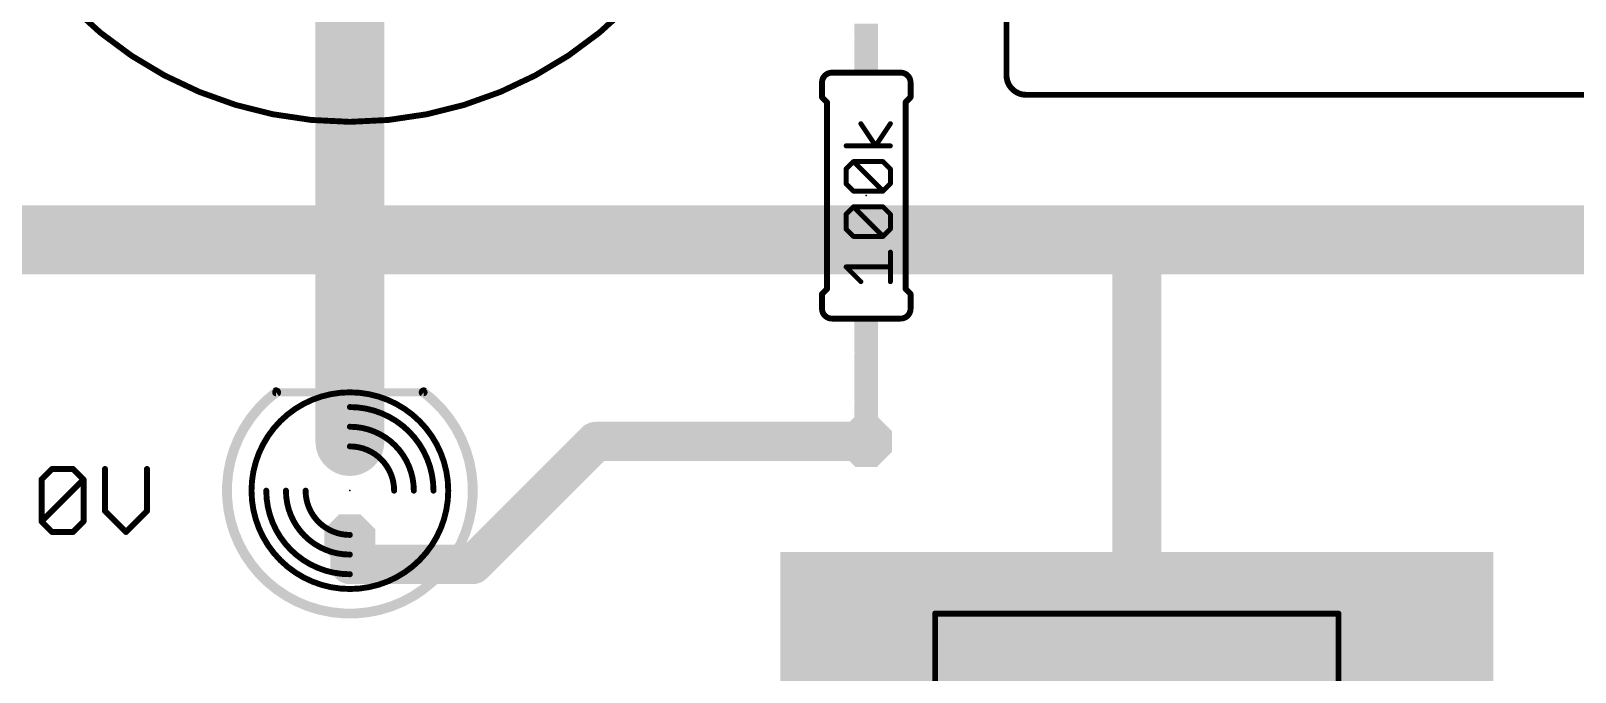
# Model space of a CAD drawing. Extents: x 0 to 165, y -10 to 137.
# Drawn here: x 24.78 to 64.66, y 95.64 to 112.2 of the extents above; entities that cross this region are included whole.
import ezdxf

# ---------------------------------------------------------------- set-up
doc = ezdxf.new("R2010")
doc.units = 0
for name, color, linetype in [('1', 14, 'CONTINUOUS'), ('16', 174, 'CONTINUOUS'), ('17', 94, 'CONTINUOUS'), ('21', 251, 'CONTINUOUS'), ('23', 178, 'CONTINUOUS'), ('27', 251, 'CONTINUOUS'), ('51', 251, 'CONTINUOUS')]:
    doc.layers.add(name, color=color, linetype=linetype)

# ---------------------------------------------------------------- blocks, each defined once
blk = doc.blocks.new('RECT')
blk.add_solid([(-0.5, -0.5), (0.5, -0.5), (-0.5, 0.5), (0.5, 0.5)])
blk = doc.blocks.new('OCTAGONP')
at = {"const_width": 0.5}
blk.add_lwpolyline([(-0.25, -0.1036), (-0.25, 0.1036), (-0.1036, 0.25), (0.1036, 0.25), (0.25, 0.1036), (0.25, -0.1036), (0.1036, -0.25), (-0.1036, -0.25), (-0.25, -0.1036), (-0.25, 0.1036)], dxfattribs=at)

msp = doc.modelspace()

# ---------------------------------------------------------------- linework, layer by layer
at = {"layer": '1', "const_width": 0.1524}
for points in [[(25.0594, 100.619), (25.3305, 100.8902)], [(25.3305, 100.8902), (25.8729, 100.8902)], [(25.8729, 100.8902), (26.144, 100.619)], [(26.6965, 100.8902), (26.6965, 99.8055)], [(27.7812, 99.8055), (27.7812, 100.8902)], [(25.0594, 99.5344), (25.0594, 100.619)], [(25.0594, 99.5344), (26.144, 100.619)], [(26.144, 100.619), (26.144, 99.5344)], [(26.6965, 99.8055), (27.2389, 99.2632)], [(27.2389, 99.2632), (27.7812, 99.8055)], [(25.3305, 99.2632), (25.0594, 99.5344)], [(25.8729, 99.2632), (25.3305, 99.2632)], [(26.144, 99.5344), (25.8729, 99.2632)]]:
    msp.add_lwpolyline(points, dxfattribs=at)
at = {"layer": '1', "const_width": 0.0762}
for points in [[(25.3305, 100.9283, 1), (25.3305, 100.8521)], [(25.3575, 100.8632, 1), (25.3036, 100.9171)], [(25.8998, 100.9171, 1), (25.8459, 100.8632)], [(25.8729, 100.8521, 1), (25.8729, 100.9283)], [(26.7346, 100.8902, 1), (26.6584, 100.8902)], [(27.8193, 100.8902, 1), (27.7431, 100.8902)], [(25.0324, 100.646, 1), (25.0863, 100.5921)], [(25.0975, 100.619, 1), (25.0213, 100.619)], [(26.1821, 100.619, 1), (26.1059, 100.619)], [(26.171, 100.5921, 1), (26.1171, 100.646)], [(26.1171, 100.5921, 1), (26.171, 100.646)], [(26.7235, 99.8325, 1), (26.6696, 99.7786)], [(26.6584, 99.8055, 1), (26.7346, 99.8055)], [(27.7431, 99.8055, 1), (27.8193, 99.8055)], [(27.8081, 99.7786, 1), (27.7543, 99.8325)], [(25.0863, 99.5613, 1), (25.0324, 99.5074)], [(25.0324, 99.5613, 1), (25.0863, 99.5074)], [(25.0213, 99.5344, 1), (25.0975, 99.5344)], [(25.3305, 99.3013, 1), (25.3305, 99.2251)], [(25.3036, 99.2363, 1), (25.3575, 99.2901)], [(25.8459, 99.2901, 1), (25.8998, 99.2363)], [(25.8729, 99.2251, 1), (25.8729, 99.3013)], [(26.1059, 99.5344, 1), (26.1821, 99.5344)], [(26.171, 99.5074, 1), (26.1171, 99.5613)], [(27.2119, 99.2901, 1), (27.2658, 99.2363)], [(27.2119, 99.2363, 1), (27.2658, 99.2901)]]:
    msp.add_lwpolyline(points, format="xyb", dxfattribs=at)
at = {"layer": '16'}
for points, const_width in [([(33.02, 106.807), (33.02, 114.935)], 1.778), ([(33.02, 106.807), (22.0997, 106.807)], 1.778), ([(83.5025, 106.807), (33.02, 106.807)], 1.778), ([(33.02, 106.807), (33.02, 101.6)], 1.778), ([(53.34, 106.807), (83.5025, 106.807)], 1.27), ([(53.34, 80.645), (53.34, 106.807)], 1.27), ([(36.195, 98.425), (39.37, 101.6)], 1.016), ([(39.37, 101.6), (46.355, 101.6)], 1.016), ([(33.02, 98.425), (33.02, 99.06)], 1.016), ([(33.02, 98.425), (36.195, 98.425)], 1.016)]:
    msp.add_lwpolyline(points, dxfattribs=dict(at, const_width=const_width))
for points, const_width in [([(33.02, 107.2515, 1), (33.02, 106.3625)], 0.889), ([(33.4645, 106.807, 1), (32.5755, 106.807)], 0.889), ([(33.02, 106.3625, 1), (33.02, 107.2515)], 0.889), ([(53.34, 107.1245, 1), (53.34, 106.4895)], 0.635), ([(53.6575, 106.807, 1), (53.0225, 106.807)], 0.635), ([(32.5755, 106.807, 1), (33.4645, 106.807)], 0.889), ([(39.37, 101.854, 1), (39.37, 101.346)], 0.508), ([(39.5496, 101.4204, 1), (39.1904, 101.7796)], 0.508), ([(46.355, 101.346, 1), (46.355, 101.854)], 0.508), ([(32.5755, 101.6, 1), (33.4645, 101.6)], 0.889), ([(33.274, 99.06, 1), (32.766, 99.06)], 0.508), ([(33.02, 98.679, 1), (33.02, 98.171)], 0.508), ([(36.195, 98.171, 1), (36.195, 98.679)], 0.508), ([(32.766, 98.425, 1), (33.274, 98.425)], 0.508), ([(36.0154, 98.6046, 1), (36.3746, 98.2454)], 0.508)]:
    msp.add_lwpolyline(points, format="xyb", dxfattribs=dict(at, const_width=const_width))
at = {"layer": '21'}
for points, const_width in [([(33.02, 109.855, 1), (33.02, 130.175, 1), (33.02, 109.855)], 0.1524), ([(46.2026, 112.014, 1), (46.5074, 112.014)], 0.3048), ([(45.466, 111.125, 0.4142), (45.212, 110.871)], 0.1524), ([(45.2501, 110.871, 1), (45.1739, 110.871)], 0.0762), ([(45.1739, 110.871, 1), (45.2501, 110.871)], 0.0762), ([(45.466, 111.1631, 1), (45.466, 111.0869)], 0.0762), ([(45.466, 111.0869, 1), (45.466, 111.1631)], 0.0762), ([(47.498, 110.871, 0.4142), (47.244, 111.125)], 0.1524), ([(47.244, 111.1631, 1), (47.244, 111.0869)], 0.0762), ([(47.244, 111.0869, 1), (47.244, 111.1631)], 0.0762), ([(47.5361, 110.871, 1), (47.4599, 110.871)], 0.0762), ([(47.4599, 110.871, 1), (47.5361, 110.871)], 0.0762), ([(49.9745, 111.0615, 0.4142), (50.4825, 110.5535)], 0.1524), ([(50.0126, 111.0615, 1), (49.9364, 111.0615)], 0.0762), ([(49.9364, 111.0615, 1), (50.0126, 111.0615)], 0.0762), ([(45.1739, 110.49, 1), (45.2501, 110.49)], 0.0762), ([(45.2389, 110.5169, 1), (45.1851, 110.4631)], 0.0762), ([(47.4599, 110.49, 1), (47.5361, 110.49)], 0.0762), ([(47.5249, 110.4631, 1), (47.4711, 110.5169)], 0.0762), ([(50.4825, 110.5916, 1), (50.4825, 110.5154)], 0.0762), ([(50.4825, 110.5154, 1), (50.4825, 110.5916)], 0.0762), ([(45.3771, 110.363, 1), (45.3009, 110.363)], 0.0762), ([(45.3121, 110.3361, 1), (45.3659, 110.3899)], 0.0762), ([(47.4091, 110.363, 1), (47.3329, 110.363)], 0.0762), ([(47.3441, 110.3899, 1), (47.3979, 110.3361)], 0.0762), ([(45.2501, 105.41, 1), (45.1739, 105.41)], 0.0762), ([(45.1851, 105.4369, 1), (45.2389, 105.3831)], 0.0762), ([(45.3009, 105.537, 1), (45.3771, 105.537)], 0.0762), ([(45.3659, 105.5101, 1), (45.3121, 105.5639)], 0.0762), ([(47.3329, 105.537, 1), (47.4091, 105.537)], 0.0762), ([(47.3979, 105.5639, 1), (47.3441, 105.5101)], 0.0762), ([(47.5361, 105.41, 1), (47.4599, 105.41)], 0.0762), ([(47.4711, 105.3831, 1), (47.5249, 105.4369)], 0.0762), ([(45.212, 105.029, 0.4142), (45.466, 104.775)], 0.1524), ([(45.2501, 105.029, 1), (45.1739, 105.029)], 0.0762), ([(45.1739, 105.029, 1), (45.2501, 105.029)], 0.0762), ([(47.244, 104.775, 0.4142), (47.498, 105.029)], 0.1524), ([(47.5361, 105.029, 1), (47.4599, 105.029)], 0.0762), ([(47.4599, 105.029, 1), (47.5361, 105.029)], 0.0762), ([(45.466, 104.8131, 1), (45.466, 104.7369)], 0.0762), ([(45.466, 104.7369, 1), (45.466, 104.8131)], 0.0762), ([(47.244, 104.8131, 1), (47.244, 104.7369)], 0.0762), ([(47.244, 104.7369, 1), (47.244, 104.8131)], 0.0762), ([(46.5074, 103.886, 1), (46.2026, 103.886)], 0.3048), ([(46.2026, 103.505, 1), (46.5074, 103.505)], 0.3048), ([(31.115, 102.87, 3), (34.925, 102.87)], 0.254), ([(33.02, 97.79, 1), (33.02, 102.87, 1), (33.02, 97.79)], 0.1524), ([(31.1531, 102.8192, 1), (31.0769, 102.9208)], 0.127), ([(31.115, 102.9208, 1), (31.115, 102.8192)], 0.1016), ([(34.9631, 102.9208, 1), (34.8869, 102.8192)], 0.127), ([(34.925, 102.8192, 1), (34.925, 102.9208)], 0.1016), ([(48.133, 97.1931, 1), (48.133, 97.1169)], 0.0762), ([(48.1711, 97.155, 1), (48.0949, 97.155)], 0.0762), ([(58.5851, 97.155, 1), (58.5089, 97.155)], 0.0762), ([(58.547, 97.1169, 1), (58.547, 97.1931)], 0.0762)]:
    msp.add_lwpolyline(points, format="xyb", dxfattribs=dict(at, const_width=const_width))
for points, const_width in [([(49.9745, 111.0615), (49.9745, 127.0635)], 0.1524), ([(46.355, 112.395), (46.355, 112.014)], 0.6096), ([(45.212, 110.871), (45.212, 110.49)], 0.1524), ([(47.244, 111.125), (45.466, 111.125)], 0.1524), ([(47.498, 110.871), (47.498, 110.49)], 0.1524), ([(45.339, 110.363), (45.212, 110.49)], 0.1524), ([(47.371, 110.363), (47.498, 110.49)], 0.1524), ([(80.9625, 110.5535), (50.4825, 110.5535)], 0.1524), ([(45.339, 110.363), (45.339, 105.537)], 0.1524), ([(47.371, 110.363), (47.371, 105.537)], 0.1524), ([(45.339, 105.537), (45.212, 105.41)], 0.1524), ([(45.212, 105.029), (45.212, 105.41)], 0.1524), ([(47.371, 105.537), (47.498, 105.41)], 0.1524), ([(47.498, 105.029), (47.498, 105.41)], 0.1524), ([(47.244, 104.775), (45.466, 104.775)], 0.1524), ([(46.355, 103.505), (46.355, 103.886)], 0.6096), ([(34.925, 102.87), (31.115, 102.87)], 0.2032), ([(58.547, 97.155), (48.133, 97.155)], 0.1524), ([(48.133, 95.25), (48.133, 97.155)], 0.1524), ([(58.547, 95.25), (58.547, 97.155)], 0.1524)]:
    msp.add_lwpolyline(points, dxfattribs=dict(at, const_width=const_width))
at = {"layer": '23'}
for p in [(46.355, 107.95), (33.02, 100.33)]:
    msp.add_point(p, dxfattribs=at)
at = {"layer": '27', "const_width": 0.127}
for points in [[(46.596, 109.2357), (46.2146, 109.8077)], [(46.9773, 109.8077), (46.596, 109.2357)], [(46.9773, 109.2357), (45.8333, 109.2357)], [(45.8333, 108.6383), (46.024, 108.8289)], [(46.024, 108.8289), (46.7866, 108.8289)], [(46.7866, 108.0663), (46.024, 108.8289)], [(46.7866, 108.8289), (46.9773, 108.6383)], [(45.8333, 108.257), (45.8333, 108.6383)], [(46.9773, 108.6383), (46.9773, 108.257)], [(46.024, 108.0663), (45.8333, 108.257)], [(46.7866, 108.0663), (46.024, 108.0663)], [(46.9773, 108.257), (46.7866, 108.0663)], [(45.8333, 107.4689), (46.024, 107.6595)], [(46.024, 107.6595), (46.7866, 107.6595)], [(46.7866, 106.8969), (46.024, 107.6595)], [(46.7866, 107.6595), (46.9773, 107.4689)], [(45.8333, 107.0876), (45.8333, 107.4689)], [(46.9773, 107.4689), (46.9773, 107.0876)], [(46.024, 106.8969), (45.8333, 107.0876)], [(46.7866, 106.8969), (46.024, 106.8969)], [(46.9773, 107.0876), (46.7866, 106.8969)], [(46.9773, 105.7275), (46.9773, 106.4901)], [(46.2146, 105.7275), (45.8333, 106.1088)], [(45.8333, 106.1088), (46.9773, 106.1088)]]:
    msp.add_lwpolyline(points, dxfattribs=at)
at = {"layer": '27', "const_width": 0.0635}
for points in [[(46.2411, 109.8253, 1), (46.1882, 109.7901)], [(47.0037, 109.7901, 1), (46.9509, 109.8253)], [(45.8333, 109.2674, 1), (45.8333, 109.2039)], [(46.5696, 109.2533, 1), (46.6224, 109.2181)], [(46.5696, 109.2181, 1), (46.6224, 109.2533)], [(46.9773, 109.2039, 1), (46.9773, 109.2674)], [(46.024, 108.8607, 1), (46.024, 108.7972)], [(46.0464, 108.8514, 1), (46.0015, 108.8065)], [(46.0464, 108.8065, 1), (46.0015, 108.8514)], [(46.8091, 108.8514, 1), (46.7642, 108.8065)], [(46.7866, 108.7972, 1), (46.7866, 108.8607)], [(45.8651, 108.6383, 1), (45.8016, 108.6383)], [(45.8109, 108.6607, 1), (45.8558, 108.6158)], [(47.0091, 108.6383, 1), (46.9455, 108.6383)], [(46.9548, 108.6158, 1), (46.9998, 108.6607)], [(45.8016, 108.257, 1), (45.8651, 108.257)], [(45.8558, 108.2794, 1), (45.8109, 108.2345)], [(46.024, 108.098, 1), (46.024, 108.0345)], [(46.0015, 108.0438, 1), (46.0464, 108.0887)], [(46.7642, 108.0887, 1), (46.8091, 108.0438)], [(46.7642, 108.0438, 1), (46.8091, 108.0887)], [(46.7866, 108.0345, 1), (46.7866, 108.098)], [(46.9455, 108.257, 1), (47.0091, 108.257)], [(46.9998, 108.2345, 1), (46.9548, 108.2794)], [(46.024, 107.6913, 1), (46.024, 107.6278)], [(46.0464, 107.682, 1), (46.0015, 107.6371)], [(46.0464, 107.6371, 1), (46.0015, 107.682)], [(46.8091, 107.682, 1), (46.7642, 107.6371)], [(46.7866, 107.6278, 1), (46.7866, 107.6913)], [(45.8651, 107.4689, 1), (45.8016, 107.4689)], [(45.8109, 107.4913, 1), (45.8558, 107.4464)], [(47.0091, 107.4689, 1), (46.9455, 107.4689)], [(46.9548, 107.4464, 1), (46.9998, 107.4913)], [(45.8016, 107.0876, 1), (45.8651, 107.0876)], [(45.8558, 107.11, 1), (45.8109, 107.0651)], [(46.024, 106.9286, 1), (46.024, 106.8651)], [(46.0015, 106.8744, 1), (46.0464, 106.9193)], [(46.7642, 106.9193, 1), (46.8091, 106.8744)], [(46.7642, 106.8744, 1), (46.8091, 106.9193)], [(46.7866, 106.8651, 1), (46.7866, 106.9286)], [(46.9455, 107.0876, 1), (47.0091, 107.0876)], [(46.9998, 107.0651, 1), (46.9548, 107.11)], [(47.0091, 106.4901, 1), (46.9455, 106.4901)], [(45.8333, 106.1406, 1), (45.8333, 106.0771)], [(45.8558, 106.1313, 1), (45.8109, 106.0864)], [(46.9773, 106.0771, 1), (46.9773, 106.1406)], [(46.1922, 105.705, 1), (46.2371, 105.75)], [(46.9455, 105.7275, 1), (47.0091, 105.7275)]]:
    msp.add_lwpolyline(points, format="xyb", dxfattribs=at)
at = {"layer": '51', "const_width": 0.6096}
msp.add_lwpolyline([(46.355, 101.6), (46.355, 102.616)], dxfattribs=at)
at = {"layer": '51'}
for points, const_width in [([(46.5074, 102.616, 1), (46.2026, 102.616)], 0.3048), ([(35.179, 100.33, 0.4142), (33.02, 102.489)], 0.1524), ([(33.02, 102.5271, 1), (33.02, 102.4509)], 0.0762), ([(34.671, 100.33, 0.4142), (33.02, 101.981)], 0.1524), ([(33.02, 102.0191, 1), (33.02, 101.9429)], 0.0762), ([(46.2026, 101.6, 1), (46.5074, 101.6)], 0.3048), ([(34.163, 100.33, 0.4142), (33.02, 101.473)], 0.1524), ([(33.02, 101.5111, 1), (33.02, 101.4349)], 0.0762), ([(30.861, 100.33, 0.4142), (33.02, 98.171)], 0.1524), ([(30.8991, 100.33, 1), (30.8229, 100.33)], 0.0762), ([(31.369, 100.33, 0.4142), (33.02, 98.679)], 0.1524), ([(31.4071, 100.33, 1), (31.3309, 100.33)], 0.0762), ([(31.877, 100.33, 0.4142), (33.02, 99.187)], 0.1524), ([(31.9151, 100.33, 1), (31.8389, 100.33)], 0.0762), ([(34.1249, 100.33, 1), (34.2011, 100.33)], 0.0762), ([(34.6329, 100.33, 1), (34.7091, 100.33)], 0.0762), ([(35.1409, 100.33, 1), (35.2171, 100.33)], 0.0762), ([(33.02, 99.1489, 1), (33.02, 99.2251)], 0.0762), ([(33.02, 98.6409, 1), (33.02, 98.7171)], 0.0762), ([(33.02, 98.1329, 1), (33.02, 98.2091)], 0.0762)]:
    msp.add_lwpolyline(points, format="xyb", dxfattribs=dict(at, const_width=const_width))

# ---------------------------------------------------------------- block references
at = {"layer": '1', "xscale": 18.415, "yscale": 15.5575}
msp.add_blockref('RECT', (53.34, 90.9638), dxfattribs=at)
at = {"layer": '17', "xscale": 1.3208, "yscale": 1.3208, "rotation": 90}
for p in [(33.02, 101.6), (33.02, 101.6), (46.355, 101.6), (46.355, 101.6), (33.02, 99.06), (33.02, 99.06)]:
    msp.add_blockref('OCTAGONP', p, dxfattribs=at)
at = {"layer": '21', "xscale": 0.8636, "yscale": 0.6096, "rotation": 90}
for p in [(46.355, 111.5568), (46.355, 104.3432), (46.355, 103.0732)]:
    msp.add_blockref('RECT', p, dxfattribs=at)

doc.saveas('drawing.dxf')
